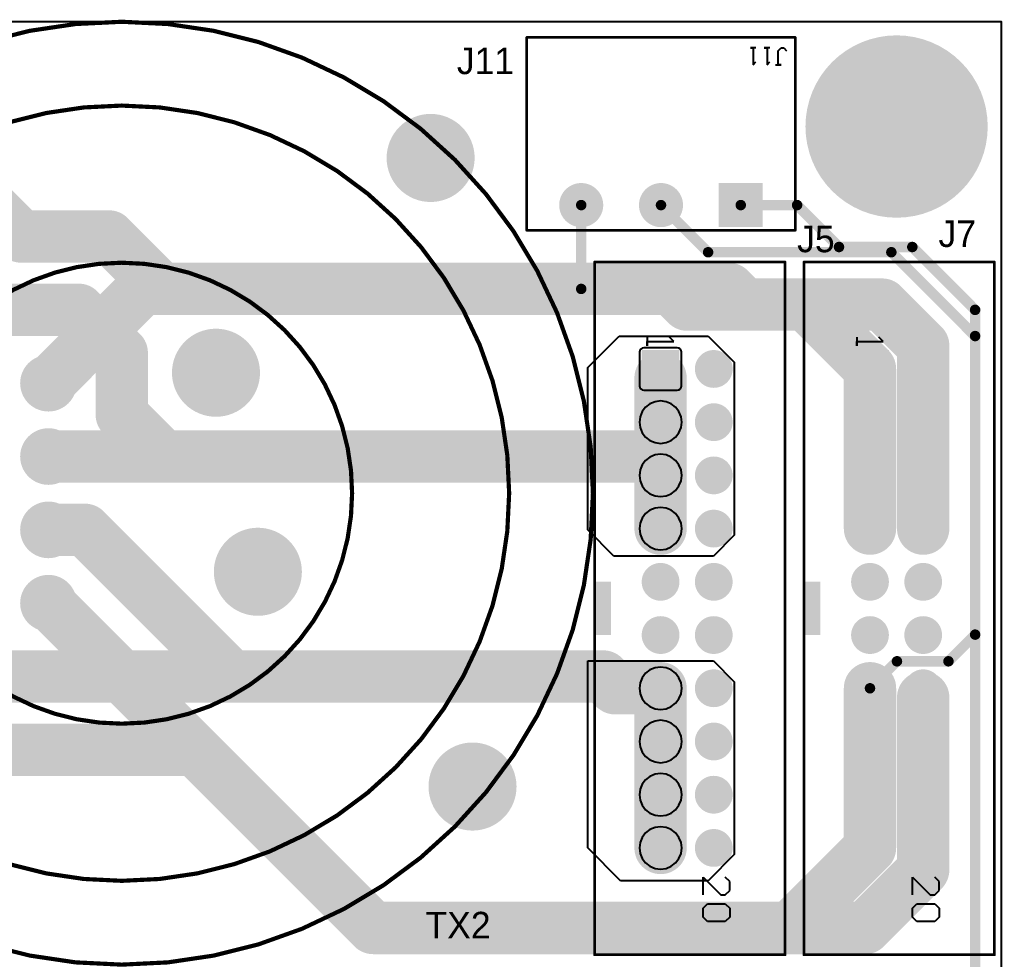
# Model space of a CAD drawing. Extents: x 5 to 126, y 30 to 120.
# Drawn here: x 79.37 to 126.3, y 75.25 to 120.1 of the extents above; entities that cross this region are included whole.
import ezdxf

# ---------------------------------------------------------------- set-up
doc = ezdxf.new("R2010")
doc.units = 0
doc.layers.get('0').update_dxf_attribs({"linetype": 'CONTINUOUS'})
for name, color, linetype in [('BOTTOMLAYER', 5, 'CONTINUOUS'), ('BOTTOMSOLDER', 6, 'CONTINUOUS'), ('MECHANICAL13', 56, 'CONTINUOUS'), ('MECHANICAL4', 56, 'CONTINUOUS'), ('MECHANICAL9', 56, 'CONTINUOUS'), ('MULTILAYER', 9, 'CONTINUOUS'), ('TOPLAYER', 1, 'CONTINUOUS'), ('TOPOVERLAY', 2, 'CONTINUOUS'), ('TOPSOLDER', 216, 'CONTINUOUS')]:
    doc.layers.add(name, color=color, linetype=linetype)

# ---------------------------------------------------------------- blocks, each defined once
blk = doc.blocks.new('61202021621_21')
at = {"layer": 'BOTTOMLAYER', "const_width": 0.8}
for points in [[(-11.83, 1.27, 1), (-11.03, 1.27, 1)], [(-9.29, 1.27, 1), (-8.49, 1.27, 1)], [(-6.75, 1.27, 1), (-5.95, 1.27, 1)], [(-4.21, 1.27, 1), (-3.41, 1.27, 1)], [(-1.67, 1.27, 1), (-0.87, 1.27, 1)], [(0.87, 1.27, 1), (1.67, 1.27, 1)], [(3.41, 1.27, 1), (4.21, 1.27, 1)], [(5.95, 1.27, 1), (6.75, 1.27, 1)], [(8.49, 1.27, 1), (9.29, 1.27, 1)], [(11.03, 1.27, 1), (11.83, 1.27, 1)], [(-9.29, -1.27, 1), (-8.49, -1.27, 1)], [(-6.75, -1.27, 1), (-5.95, -1.27, 1)], [(-4.21, -1.27, 1), (-3.41, -1.27, 1)], [(-1.67, -1.27, 1), (-0.87, -1.27, 1)], [(0.87, -1.27, 1), (1.67, -1.27, 1)], [(3.41, -1.27, 1), (4.21, -1.27, 1)], [(5.95, -1.27, 1), (6.75, -1.27, 1)], [(8.49, -1.27, 1), (9.29, -1.27, 1)], [(11.03, -1.27, 1), (11.83, -1.27, 1)]]:
    blk.add_lwpolyline(points, format="xyb", close=True, dxfattribs=at)
at = {"layer": 'BOTTOMLAYER'}
blk.add_solid([(-12.23, -2.07), (-10.63, -2.07), (-12.23, -0.47), (-10.63, -0.47)], dxfattribs=at)
at = {"layer": 'BOTTOMSOLDER', "const_width": 0.902}
for points in [[(-11.881, 1.27, 1), (-10.979, 1.27, 1)], [(-9.341, 1.27, 1), (-8.439, 1.27, 1)], [(-6.801, 1.27, 1), (-5.899, 1.27, 1)], [(-4.261, 1.27, 1), (-3.359, 1.27, 1)], [(-1.721, 1.27, 1), (-0.819, 1.27, 1)], [(0.819, 1.27, 1), (1.721, 1.27, 1)], [(3.359, 1.27, 1), (4.261, 1.27, 1)], [(5.899, 1.27, 1), (6.801, 1.27, 1)], [(8.439, 1.27, 1), (9.341, 1.27, 1)], [(10.979, 1.27, 1), (11.881, 1.27, 1)], [(-9.341, -1.27, 1), (-8.439, -1.27, 1)], [(-6.801, -1.27, 1), (-5.899, -1.27, 1)], [(-4.261, -1.27, 1), (-3.359, -1.27, 1)], [(-1.721, -1.27, 1), (-0.819, -1.27, 1)], [(0.819, -1.27, 1), (1.721, -1.27, 1)], [(3.359, -1.27, 1), (4.261, -1.27, 1)], [(5.899, -1.27, 1), (6.801, -1.27, 1)], [(8.439, -1.27, 1), (9.341, -1.27, 1)], [(10.979, -1.27, 1), (11.881, -1.27, 1)]]:
    blk.add_lwpolyline(points, format="xyb", close=True, dxfattribs=at)
at = {"layer": 'BOTTOMSOLDER'}
blk.add_solid([(-12.332, -2.172), (-10.528, -2.172), (-12.332, -0.368), (-10.528, -0.368)], dxfattribs=at)
at = {"layer": 'MULTILAYER', "const_width": 0.8}
for points in [[(-11.83, 1.27, 1), (-11.03, 1.27, 1)], [(-9.29, 1.27, 1), (-8.49, 1.27, 1)], [(-6.75, 1.27, 1), (-5.95, 1.27, 1)], [(-4.21, 1.27, 1), (-3.41, 1.27, 1)], [(-1.67, 1.27, 1), (-0.87, 1.27, 1)], [(0.87, 1.27, 1), (1.67, 1.27, 1)], [(3.41, 1.27, 1), (4.21, 1.27, 1)], [(5.95, 1.27, 1), (6.75, 1.27, 1)], [(8.49, 1.27, 1), (9.29, 1.27, 1)], [(11.03, 1.27, 1), (11.83, 1.27, 1)], [(-9.29, -1.27, 1), (-8.49, -1.27, 1)], [(-6.75, -1.27, 1), (-5.95, -1.27, 1)], [(-4.21, -1.27, 1), (-3.41, -1.27, 1)], [(-1.67, -1.27, 1), (-0.87, -1.27, 1)], [(0.87, -1.27, 1), (1.67, -1.27, 1)], [(3.41, -1.27, 1), (4.21, -1.27, 1)], [(5.95, -1.27, 1), (6.75, -1.27, 1)], [(8.49, -1.27, 1), (9.29, -1.27, 1)], [(11.03, -1.27, 1), (11.83, -1.27, 1)]]:
    blk.add_lwpolyline(points, format="xyb", close=True, dxfattribs=at)
at = {"layer": 'MULTILAYER'}
blk.add_solid([(-12.23, -2.07), (-10.63, -2.07), (-12.23, -0.47), (-10.63, -0.47)], dxfattribs=at)
at = {"layer": 'TOPLAYER', "const_width": 0.8}
for points in [[(-11.83, 1.27, 1), (-11.03, 1.27, 1)], [(-9.29, 1.27, 1), (-8.49, 1.27, 1)], [(-6.75, 1.27, 1), (-5.95, 1.27, 1)], [(-4.21, 1.27, 1), (-3.41, 1.27, 1)], [(-1.67, 1.27, 1), (-0.87, 1.27, 1)], [(0.87, 1.27, 1), (1.67, 1.27, 1)], [(3.41, 1.27, 1), (4.21, 1.27, 1)], [(5.95, 1.27, 1), (6.75, 1.27, 1)], [(8.49, 1.27, 1), (9.29, 1.27, 1)], [(11.03, 1.27, 1), (11.83, 1.27, 1)], [(-9.29, -1.27, 1), (-8.49, -1.27, 1)], [(-6.75, -1.27, 1), (-5.95, -1.27, 1)], [(-4.21, -1.27, 1), (-3.41, -1.27, 1)], [(-1.67, -1.27, 1), (-0.87, -1.27, 1)], [(0.87, -1.27, 1), (1.67, -1.27, 1)], [(3.41, -1.27, 1), (4.21, -1.27, 1)], [(5.95, -1.27, 1), (6.75, -1.27, 1)], [(8.49, -1.27, 1), (9.29, -1.27, 1)], [(11.03, -1.27, 1), (11.83, -1.27, 1)]]:
    blk.add_lwpolyline(points, format="xyb", close=True, dxfattribs=at)
at = {"layer": 'TOPLAYER'}
blk.add_solid([(-12.23, -2.07), (-10.63, -2.07), (-12.23, -0.47), (-10.63, -0.47)], dxfattribs=at)
at = {"layer": 'TOPOVERLAY'}
for p, q in [((13.039, 2.032), (12.827, 1.82)), ((13.462, 2.032), (13.039, 2.032)), ((13.673, 1.82), (13.462, 2.032)), ((14.097, 1.82), (14.308, 2.032)), ((14.308, 2.032), (14.731, 2.032)), ((14.731, 2.032), (14.943, 1.82)), ((12.827, 0.762), (13.673, 1.608)), ((13.673, 1.608), (13.673, 1.82)), ((14.097, 0.974), (14.097, 1.82)), ((14.943, 1.82), (14.943, 0.974)), ((14.308, 0.762), (14.097, 0.974)), ((14.943, 0.974), (14.731, 0.762)), ((13.673, 0.762), (12.827, 0.762)), ((14.731, 0.762), (14.308, 0.762)), ((-12.742, -0.635), (-12.954, -0.847)), ((-12.742, -1.905), (-12.742, -0.635)), ((-12.954, -1.905), (-12.531, -1.905)), ((-12.531, -1.905), (-12.742, -1.905))]:
    blk.add_line(p, q, dxfattribs=at)
at = {"layer": 'TOPOVERLAY', "const_width": 0.127}
for points in [[(16.53, 4.675), (-16.53, 4.675)], [(-16.53, -4.425), (-16.53, 4.675)], [(16.53, 4.675), (-16.53, 4.675)], [(-16.53, -4.425), (-16.53, 4.675)], [(16.53, -4.425), (16.53, 4.675)], [(16.53, -4.425), (16.53, 4.675)], [(16.53, -4.425), (-16.53, -4.425)], [(16.53, -4.425), (-16.53, -4.425)]]:
    blk.add_lwpolyline(points, dxfattribs=at)
at = {"layer": 'TOPOVERLAY', "const_width": 0.0635}
for points in [[(-16.562, 4.675, 1), (-16.498, 4.675, 1)], [(-16.562, 4.675, 1), (-16.498, 4.675, 1)], [(-16.562, 4.675, 1), (-16.498, 4.675, 1)], [(-16.562, 4.675, 1), (-16.498, 4.675, 1)], [(16.498, 4.675, 1), (16.562, 4.675, 1)], [(16.498, 4.675, 1), (16.562, 4.675, 1)], [(16.498, 4.675, 1), (16.562, 4.675, 1)], [(16.498, 4.675, 1), (16.562, 4.675, 1)], [(-16.562, -4.425, 1), (-16.498, -4.425, 1)], [(-16.562, -4.425, 1), (-16.498, -4.425, 1)], [(-16.562, -4.425, 1), (-16.498, -4.425, 1)], [(-16.562, -4.425, 1), (-16.498, -4.425, 1)], [(16.498, -4.425, 1), (16.562, -4.425, 1)], [(16.498, -4.425, 1), (16.562, -4.425, 1)], [(16.498, -4.425, 1), (16.562, -4.425, 1)], [(16.498, -4.425, 1), (16.562, -4.425, 1)]]:
    blk.add_lwpolyline(points, format="xyb", close=True, dxfattribs=at)
at = {"layer": 'TOPOVERLAY'}
blk.add_solid([(-1.27, -4.425), (1.27, -4.425), (-1.27, -3.64), (1.27, -3.64)], dxfattribs=at)
at = {"layer": 'TOPSOLDER', "const_width": 0.902}
for points in [[(-11.881, 1.27, 1), (-10.979, 1.27, 1)], [(-9.341, 1.27, 1), (-8.439, 1.27, 1)], [(-6.801, 1.27, 1), (-5.899, 1.27, 1)], [(-4.261, 1.27, 1), (-3.359, 1.27, 1)], [(-1.721, 1.27, 1), (-0.819, 1.27, 1)], [(0.819, 1.27, 1), (1.721, 1.27, 1)], [(3.359, 1.27, 1), (4.261, 1.27, 1)], [(5.899, 1.27, 1), (6.801, 1.27, 1)], [(8.439, 1.27, 1), (9.341, 1.27, 1)], [(10.979, 1.27, 1), (11.881, 1.27, 1)], [(-9.341, -1.27, 1), (-8.439, -1.27, 1)], [(-6.801, -1.27, 1), (-5.899, -1.27, 1)], [(-4.261, -1.27, 1), (-3.359, -1.27, 1)], [(-1.721, -1.27, 1), (-0.819, -1.27, 1)], [(0.819, -1.27, 1), (1.721, -1.27, 1)], [(3.359, -1.27, 1), (4.261, -1.27, 1)], [(5.899, -1.27, 1), (6.801, -1.27, 1)], [(8.439, -1.27, 1), (9.341, -1.27, 1)], [(10.979, -1.27, 1), (11.881, -1.27, 1)]]:
    blk.add_lwpolyline(points, format="xyb", close=True, dxfattribs=at)
at = {"layer": 'TOPSOLDER'}
blk.add_solid([(-12.332, -2.172), (-10.528, -2.172), (-12.332, -0.368), (-10.528, -0.368)], dxfattribs=at)
blk = doc.blocks.new('61202021621_23')
at = {"layer": 'BOTTOMLAYER', "const_width": 0.8}
for points in [[(-11.83, 1.27, 1), (-11.03, 1.27, 1)], [(-9.29, 1.27, 1), (-8.49, 1.27, 1)], [(-6.75, 1.27, 1), (-5.95, 1.27, 1)], [(-4.21, 1.27, 1), (-3.41, 1.27, 1)], [(-1.67, 1.27, 1), (-0.87, 1.27, 1)], [(0.87, 1.27, 1), (1.67, 1.27, 1)], [(3.41, 1.27, 1), (4.21, 1.27, 1)], [(5.95, 1.27, 1), (6.75, 1.27, 1)], [(8.49, 1.27, 1), (9.29, 1.27, 1)], [(11.03, 1.27, 1), (11.83, 1.27, 1)], [(-9.29, -1.27, 1), (-8.49, -1.27, 1)], [(-6.75, -1.27, 1), (-5.95, -1.27, 1)], [(-4.21, -1.27, 1), (-3.41, -1.27, 1)], [(-1.67, -1.27, 1), (-0.87, -1.27, 1)], [(0.87, -1.27, 1), (1.67, -1.27, 1)], [(3.41, -1.27, 1), (4.21, -1.27, 1)], [(5.95, -1.27, 1), (6.75, -1.27, 1)], [(8.49, -1.27, 1), (9.29, -1.27, 1)], [(11.03, -1.27, 1), (11.83, -1.27, 1)]]:
    blk.add_lwpolyline(points, format="xyb", close=True, dxfattribs=at)
at = {"layer": 'BOTTOMLAYER'}
blk.add_solid([(-12.23, -2.07), (-10.63, -2.07), (-12.23, -0.47), (-10.63, -0.47)], dxfattribs=at)
at = {"layer": 'BOTTOMSOLDER', "const_width": 0.902}
for points in [[(-11.881, 1.27, 1), (-10.979, 1.27, 1)], [(-9.341, 1.27, 1), (-8.439, 1.27, 1)], [(-6.801, 1.27, 1), (-5.899, 1.27, 1)], [(-4.261, 1.27, 1), (-3.359, 1.27, 1)], [(-1.721, 1.27, 1), (-0.819, 1.27, 1)], [(0.819, 1.27, 1), (1.721, 1.27, 1)], [(3.359, 1.27, 1), (4.261, 1.27, 1)], [(5.899, 1.27, 1), (6.801, 1.27, 1)], [(8.439, 1.27, 1), (9.341, 1.27, 1)], [(10.979, 1.27, 1), (11.881, 1.27, 1)], [(-9.341, -1.27, 1), (-8.439, -1.27, 1)], [(-6.801, -1.27, 1), (-5.899, -1.27, 1)], [(-4.261, -1.27, 1), (-3.359, -1.27, 1)], [(-1.721, -1.27, 1), (-0.819, -1.27, 1)], [(0.819, -1.27, 1), (1.721, -1.27, 1)], [(3.359, -1.27, 1), (4.261, -1.27, 1)], [(5.899, -1.27, 1), (6.801, -1.27, 1)], [(8.439, -1.27, 1), (9.341, -1.27, 1)], [(10.979, -1.27, 1), (11.881, -1.27, 1)]]:
    blk.add_lwpolyline(points, format="xyb", close=True, dxfattribs=at)
at = {"layer": 'BOTTOMSOLDER'}
blk.add_solid([(-12.332, -2.172), (-10.528, -2.172), (-12.332, -0.368), (-10.528, -0.368)], dxfattribs=at)
at = {"layer": 'MULTILAYER', "const_width": 0.8}
for points in [[(-11.83, 1.27, 1), (-11.03, 1.27, 1)], [(-9.29, 1.27, 1), (-8.49, 1.27, 1)], [(-6.75, 1.27, 1), (-5.95, 1.27, 1)], [(-4.21, 1.27, 1), (-3.41, 1.27, 1)], [(-1.67, 1.27, 1), (-0.87, 1.27, 1)], [(0.87, 1.27, 1), (1.67, 1.27, 1)], [(3.41, 1.27, 1), (4.21, 1.27, 1)], [(5.95, 1.27, 1), (6.75, 1.27, 1)], [(8.49, 1.27, 1), (9.29, 1.27, 1)], [(11.03, 1.27, 1), (11.83, 1.27, 1)], [(-9.29, -1.27, 1), (-8.49, -1.27, 1)], [(-6.75, -1.27, 1), (-5.95, -1.27, 1)], [(-4.21, -1.27, 1), (-3.41, -1.27, 1)], [(-1.67, -1.27, 1), (-0.87, -1.27, 1)], [(0.87, -1.27, 1), (1.67, -1.27, 1)], [(3.41, -1.27, 1), (4.21, -1.27, 1)], [(5.95, -1.27, 1), (6.75, -1.27, 1)], [(8.49, -1.27, 1), (9.29, -1.27, 1)], [(11.03, -1.27, 1), (11.83, -1.27, 1)]]:
    blk.add_lwpolyline(points, format="xyb", close=True, dxfattribs=at)
at = {"layer": 'MULTILAYER'}
blk.add_solid([(-12.23, -2.07), (-10.63, -2.07), (-12.23, -0.47), (-10.63, -0.47)], dxfattribs=at)
at = {"layer": 'TOPLAYER', "const_width": 0.8}
for points in [[(-11.83, 1.27, 1), (-11.03, 1.27, 1)], [(-9.29, 1.27, 1), (-8.49, 1.27, 1)], [(-6.75, 1.27, 1), (-5.95, 1.27, 1)], [(-4.21, 1.27, 1), (-3.41, 1.27, 1)], [(-1.67, 1.27, 1), (-0.87, 1.27, 1)], [(0.87, 1.27, 1), (1.67, 1.27, 1)], [(3.41, 1.27, 1), (4.21, 1.27, 1)], [(5.95, 1.27, 1), (6.75, 1.27, 1)], [(8.49, 1.27, 1), (9.29, 1.27, 1)], [(11.03, 1.27, 1), (11.83, 1.27, 1)], [(-9.29, -1.27, 1), (-8.49, -1.27, 1)], [(-6.75, -1.27, 1), (-5.95, -1.27, 1)], [(-4.21, -1.27, 1), (-3.41, -1.27, 1)], [(-1.67, -1.27, 1), (-0.87, -1.27, 1)], [(0.87, -1.27, 1), (1.67, -1.27, 1)], [(3.41, -1.27, 1), (4.21, -1.27, 1)], [(5.95, -1.27, 1), (6.75, -1.27, 1)], [(8.49, -1.27, 1), (9.29, -1.27, 1)], [(11.03, -1.27, 1), (11.83, -1.27, 1)]]:
    blk.add_lwpolyline(points, format="xyb", close=True, dxfattribs=at)
at = {"layer": 'TOPLAYER'}
blk.add_solid([(-12.23, -2.07), (-10.63, -2.07), (-12.23, -0.47), (-10.63, -0.47)], dxfattribs=at)
at = {"layer": 'TOPOVERLAY'}
for p, q in [((13.039, 2.032), (12.827, 1.82)), ((13.462, 2.032), (13.039, 2.032)), ((13.673, 1.82), (13.462, 2.032)), ((14.097, 1.82), (14.308, 2.032)), ((14.308, 2.032), (14.731, 2.032)), ((14.731, 2.032), (14.943, 1.82)), ((12.827, 0.762), (13.673, 1.608)), ((13.673, 1.608), (13.673, 1.82)), ((14.097, 0.974), (14.097, 1.82)), ((14.943, 1.82), (14.943, 0.974)), ((14.308, 0.762), (14.097, 0.974)), ((14.943, 0.974), (14.731, 0.762)), ((13.673, 0.762), (12.827, 0.762)), ((14.731, 0.762), (14.308, 0.762)), ((-12.742, -0.635), (-12.954, -0.847)), ((-12.742, -1.905), (-12.742, -0.635)), ((-12.954, -1.905), (-12.531, -1.905)), ((-12.531, -1.905), (-12.742, -1.905))]:
    blk.add_line(p, q, dxfattribs=at)
at = {"layer": 'TOPOVERLAY', "const_width": 0.127}
for points in [[(16.53, 4.675), (-16.53, 4.675)], [(-16.53, -4.425), (-16.53, 4.675)], [(16.53, 4.675), (-16.53, 4.675)], [(-16.53, -4.425), (-16.53, 4.675)], [(16.53, -4.425), (16.53, 4.675)], [(16.53, -4.425), (16.53, 4.675)], [(16.53, -4.425), (-16.53, -4.425)], [(16.53, -4.425), (-16.53, -4.425)]]:
    blk.add_lwpolyline(points, dxfattribs=at)
at = {"layer": 'TOPOVERLAY', "const_width": 0.0635}
for points in [[(-16.562, 4.675, 1), (-16.498, 4.675, 1)], [(-16.562, 4.675, 1), (-16.498, 4.675, 1)], [(-16.562, 4.675, 1), (-16.498, 4.675, 1)], [(-16.562, 4.675, 1), (-16.498, 4.675, 1)], [(16.498, 4.675, 1), (16.562, 4.675, 1)], [(16.498, 4.675, 1), (16.562, 4.675, 1)], [(16.498, 4.675, 1), (16.562, 4.675, 1)], [(16.498, 4.675, 1), (16.562, 4.675, 1)], [(-16.562, -4.425, 1), (-16.498, -4.425, 1)], [(-16.562, -4.425, 1), (-16.498, -4.425, 1)], [(-16.562, -4.425, 1), (-16.498, -4.425, 1)], [(-16.562, -4.425, 1), (-16.498, -4.425, 1)], [(16.498, -4.425, 1), (16.562, -4.425, 1)], [(16.498, -4.425, 1), (16.562, -4.425, 1)], [(16.498, -4.425, 1), (16.562, -4.425, 1)], [(16.498, -4.425, 1), (16.562, -4.425, 1)]]:
    blk.add_lwpolyline(points, format="xyb", close=True, dxfattribs=at)
at = {"layer": 'TOPOVERLAY'}
blk.add_solid([(-1.27, -4.425), (1.27, -4.425), (-1.27, -3.64), (1.27, -3.64)], dxfattribs=at)
at = {"layer": 'TOPSOLDER', "const_width": 0.902}
for points in [[(-11.881, 1.27, 1), (-10.979, 1.27, 1)], [(-9.341, 1.27, 1), (-8.439, 1.27, 1)], [(-6.801, 1.27, 1), (-5.899, 1.27, 1)], [(-4.261, 1.27, 1), (-3.359, 1.27, 1)], [(-1.721, 1.27, 1), (-0.819, 1.27, 1)], [(0.819, 1.27, 1), (1.721, 1.27, 1)], [(3.359, 1.27, 1), (4.261, 1.27, 1)], [(5.899, 1.27, 1), (6.801, 1.27, 1)], [(8.439, 1.27, 1), (9.341, 1.27, 1)], [(10.979, 1.27, 1), (11.881, 1.27, 1)], [(-9.341, -1.27, 1), (-8.439, -1.27, 1)], [(-6.801, -1.27, 1), (-5.899, -1.27, 1)], [(-4.261, -1.27, 1), (-3.359, -1.27, 1)], [(-1.721, -1.27, 1), (-0.819, -1.27, 1)], [(0.819, -1.27, 1), (1.721, -1.27, 1)], [(3.359, -1.27, 1), (4.261, -1.27, 1)], [(5.899, -1.27, 1), (6.801, -1.27, 1)], [(8.439, -1.27, 1), (9.341, -1.27, 1)], [(10.979, -1.27, 1), (11.881, -1.27, 1)]]:
    blk.add_lwpolyline(points, format="xyb", close=True, dxfattribs=at)
at = {"layer": 'TOPSOLDER'}
blk.add_solid([(-12.332, -2.172), (-10.528, -2.172), (-12.332, -0.368), (-10.528, -0.368)], dxfattribs=at)
blk = doc.blocks.new('691322310003_30')
at = {"layer": 'BOTTOMLAYER', "const_width": 0.95}
for points in [[(-0.475, 0, 1), (0.475, 0, 1)], [(3.335, 0, 1), (4.285, 0, 1)]]:
    blk.add_lwpolyline(points, format="xyb", close=True, dxfattribs=at)
at = {"layer": 'BOTTOMLAYER'}
blk.add_solid([(-4.76, -0.95), (-2.86, -0.95), (-4.76, 0.95), (-2.86, 0.95)], dxfattribs=at)
at = {"layer": 'BOTTOMSOLDER', "const_width": 1.052}
for points in [[(-0.526, 0, 1), (0.526, 0, 1)], [(3.284, 0, 1), (4.336, 0, 1)]]:
    blk.add_lwpolyline(points, format="xyb", close=True, dxfattribs=at)
at = {"layer": 'BOTTOMSOLDER'}
blk.add_solid([(-4.862, -1.052), (-2.758, -1.052), (-4.862, 1.052), (-2.758, 1.052)], dxfattribs=at)
at = {"layer": 'MECHANICAL9'}
for p, q in [((-5.467, -6.7), (-5.733, -6.7)), ((-5.733, -6.7), (-5.6, -6.7)), ((-5.6, -6.7), (-5.6, -7.367)), ((-5.067, -6.7), (-5.2, -6.834)), ((-5.067, -7.5), (-5.067, -6.7)), ((-4.401, -6.7), (-4.534, -6.834)), ((-4.401, -7.5), (-4.401, -6.7)), ((-5.867, -7.5), (-6, -7.367)), ((-5.733, -7.5), (-5.867, -7.5)), ((-5.6, -7.367), (-5.733, -7.5)), ((-5.2, -7.5), (-4.934, -7.5)), ((-4.934, -7.5), (-5.067, -7.5)), ((-4.534, -7.5), (-4.267, -7.5)), ((-4.267, -7.5), (-4.401, -7.5))]:
    blk.add_line(p, q, dxfattribs=at)
at = {"layer": 'MECHANICAL9', "const_width": 0.127}
for points in [[(-6.41, 1.2), (-6.41, -8)], [(6.41, 1.2), (-6.41, 1.2)], [(6.41, 1.2), (6.41, -8)], [(6.41, -8), (-6.41, -8)]]:
    blk.add_lwpolyline(points, dxfattribs=at)
at = {"layer": 'MECHANICAL9', "const_width": 0.0635}
for points in [[(-6.442, 1.2, 1), (-6.378, 1.2, 1)], [(-6.442, 1.2, 1), (-6.378, 1.2, 1)], [(6.378, 1.2, 1), (6.442, 1.2, 1)], [(6.378, 1.2, 1), (6.442, 1.2, 1)], [(-6.442, -8, 1), (-6.378, -8, 1)], [(-6.442, -8, 1), (-6.378, -8, 1)], [(6.378, -8, 1), (6.442, -8, 1)], [(6.378, -8, 1), (6.442, -8, 1)]]:
    blk.add_lwpolyline(points, format="xyb", close=True, dxfattribs=at)
at = {"layer": 'MULTILAYER', "const_width": 0.95}
for points in [[(-0.475, 0, 1), (0.475, 0, 1)], [(3.335, 0, 1), (4.285, 0, 1)]]:
    blk.add_lwpolyline(points, format="xyb", close=True, dxfattribs=at)
at = {"layer": 'MULTILAYER'}
blk.add_solid([(-4.76, -0.95), (-2.86, -0.95), (-4.76, 0.95), (-2.86, 0.95)], dxfattribs=at)
at = {"layer": 'TOPLAYER', "const_width": 0.95}
for points in [[(-0.475, 0, 1), (0.475, 0, 1)], [(3.335, 0, 1), (4.285, 0, 1)]]:
    blk.add_lwpolyline(points, format="xyb", close=True, dxfattribs=at)
at = {"layer": 'TOPLAYER'}
blk.add_solid([(-4.76, -0.95), (-2.86, -0.95), (-4.76, 0.95), (-2.86, 0.95)], dxfattribs=at)
at = {"layer": 'TOPOVERLAY', "const_width": 0.127}
for points in [[(6.41, 1.2), (-6.41, 1.2)], [(-6.41, 1.2), (-6.41, -8)], [(6.41, 1.2), (6.41, -8)], [(6.41, -8), (-6.41, -8)]]:
    blk.add_lwpolyline(points, dxfattribs=at)
at = {"layer": 'TOPOVERLAY', "const_width": 0.0635}
for points in [[(-6.442, 1.2, 1), (-6.378, 1.2, 1)], [(-6.442, 1.2, 1), (-6.378, 1.2, 1)], [(6.378, 1.2, 1), (6.442, 1.2, 1)], [(6.378, 1.2, 1), (6.442, 1.2, 1)], [(-6.442, -8, 1), (-6.378, -8, 1)], [(-6.442, -8, 1), (-6.378, -8, 1)], [(6.378, -8, 1), (6.442, -8, 1)], [(6.378, -8, 1), (6.442, -8, 1)]]:
    blk.add_lwpolyline(points, format="xyb", close=True, dxfattribs=at)
at = {"layer": 'TOPSOLDER', "const_width": 1.052}
for points in [[(-0.526, 0, 1), (0.526, 0, 1)], [(3.284, 0, 1), (4.336, 0, 1)]]:
    blk.add_lwpolyline(points, format="xyb", close=True, dxfattribs=at)
at = {"layer": 'TOPSOLDER'}
blk.add_solid([(-4.862, -1.052), (-2.758, -1.052), (-4.862, 1.052), (-2.758, 1.052)], dxfattribs=at)
blk = doc.blocks.new('GDT_DIY_75')
at = {"layer": 'BOTTOMLAYER', "const_width": 1.25}
for points in [[(-5.875, -3.5, 1), (-4.625, -3.5, 1)], [(-2.375, -3.5, 1), (-1.125, -3.5, 1)], [(1.125, -3.5, 1), (2.375, -3.5, 1)], [(4.625, -3.5, 1), (5.875, -3.5, 1)]]:
    blk.add_lwpolyline(points, format="xyb", close=True, dxfattribs=at)
at = {"layer": 'BOTTOMSOLDER', "const_width": 1.352}
for points in [[(-5.926, -3.5, 1), (-4.574, -3.5, 1)], [(-2.426, -3.5, 1), (-1.074, -3.5, 1)], [(1.074, -3.5, 1), (2.426, -3.5, 1)], [(4.574, -3.5, 1), (5.926, -3.5, 1)]]:
    blk.add_lwpolyline(points, format="xyb", close=True, dxfattribs=at)
at = {"layer": 'MECHANICAL13'}
for points, const_width in [([(18.5, 0, 1), (-18.5, 0, 1)], 0.2), ([(11, 0, 1), (-11, 0, 1)], 0.2), ([(-18.55, 0, 1), (-18.45, 0, 1)], 0.1), ([(-11.05, 0, 1), (-10.95, 0, 1)], 0.1), ([(10.95, 0, 1), (11.05, 0, 1)], 0.1), ([(18.45, 0, 1), (18.55, 0, 1)], 0.1)]:
    blk.add_lwpolyline(points, format="xyb", close=True, dxfattribs=dict(at, const_width=const_width))
at = {"layer": 'MULTILAYER', "const_width": 1.25}
for points in [[(-5.875, -3.5, 1), (-4.625, -3.5, 1)], [(-2.375, -3.5, 1), (-1.125, -3.5, 1)], [(1.125, -3.5, 1), (2.375, -3.5, 1)], [(4.625, -3.5, 1), (5.875, -3.5, 1)]]:
    blk.add_lwpolyline(points, format="xyb", close=True, dxfattribs=at)
at = {"layer": 'TOPLAYER', "const_width": 1.25}
for points in [[(-5.875, -3.5, 1), (-4.625, -3.5, 1)], [(-2.375, -3.5, 1), (-1.125, -3.5, 1)], [(1.125, -3.5, 1), (2.375, -3.5, 1)], [(4.625, -3.5, 1), (5.875, -3.5, 1)]]:
    blk.add_lwpolyline(points, format="xyb", close=True, dxfattribs=at)
at = {"layer": 'TOPOVERLAY'}
for points, const_width in [([(22.5, 0, 1), (-22.5, 0, 1)], 0.2), ([(18.5, 0, 1), (-18.5, 0, 1)], 0.2), ([(11, 0, 1), (-11, 0, 1)], 0.2), ([(-22.55, 0, 1), (-22.45, 0, 1)], 0.1), ([(-18.55, 0, 1), (-18.45, 0, 1)], 0.1), ([(-11.05, 0, 1), (-10.95, 0, 1)], 0.1), ([(10.95, 0, 1), (11.05, 0, 1)], 0.1), ([(18.45, 0, 1), (18.55, 0, 1)], 0.1)]:
    blk.add_lwpolyline(points, format="xyb", close=True, dxfattribs=dict(at, const_width=const_width))
at = {"layer": 'TOPSOLDER', "const_width": 1.352}
for points in [[(-5.926, -3.5, 1), (-4.574, -3.5, 1)], [(-2.426, -3.5, 1), (-1.074, -3.5, 1)], [(1.074, -3.5, 1), (2.426, -3.5, 1)], [(4.574, -3.5, 1), (5.926, -3.5, 1)]]:
    blk.add_lwpolyline(points, format="xyb", close=True, dxfattribs=at)

msp = doc.modelspace()

# ---------------------------------------------------------------- linework, layer by layer
at = {"layer": 'BOTTOMLAYER'}
for p, q in [((106.5, 103.5), (108, 105)), ((108, 105), (112.25, 105)), ((112.25, 105), (113.5, 103.75)), ((108.989, 104.309), (108.973, 104.23)), ((108.973, 104.23), (108.973, 102.63)), ((109.034, 104.376), (108.989, 104.309)), ((109.101, 104.421), (109.034, 104.376)), ((109.18, 104.437), (109.101, 104.421)), ((110.78, 104.437), (109.18, 104.437)), ((110.859, 104.421), (110.78, 104.437)), ((110.926, 104.376), (110.859, 104.421)), ((110.971, 104.309), (110.926, 104.376)), ((110.987, 104.23), (110.971, 104.309)), ((110.987, 102.63), (110.987, 104.23)), ((113.5, 103.75), (113.5, 95.5)), ((106.5, 95.75), (106.5, 103.5)), ((108.973, 102.63), (108.989, 102.551)), ((108.989, 102.551), (109.034, 102.484)), ((109.034, 102.484), (109.101, 102.439)), ((109.101, 102.439), (109.18, 102.423)), ((109.18, 102.423), (110.78, 102.423)), ((110.78, 102.423), (110.859, 102.439)), ((110.859, 102.439), (110.926, 102.484)), ((110.926, 102.484), (110.971, 102.551)), ((110.971, 102.551), (110.987, 102.63)), ((109.718, 101.867), (109.474, 101.766)), ((109.98, 101.902), (109.718, 101.867)), ((110.242, 101.867), (109.98, 101.902)), ((110.486, 101.766), (110.242, 101.867)), ((109.104, 101.396), (109.003, 101.152)), ((109.265, 101.605), (109.104, 101.396)), ((109.474, 101.766), (109.265, 101.605)), ((110.695, 101.605), (110.486, 101.766)), ((110.856, 101.396), (110.695, 101.605)), ((110.957, 101.152), (110.856, 101.396)), ((109.003, 101.152), (108.968, 100.89)), ((108.968, 100.89), (109.003, 100.628)), ((110.992, 100.89), (110.957, 101.152)), ((110.957, 100.628), (110.992, 100.89)), ((109.003, 100.628), (109.104, 100.384)), ((110.856, 100.384), (110.957, 100.628)), ((109.104, 100.384), (109.265, 100.175)), ((109.265, 100.175), (109.474, 100.014)), ((109.474, 100.014), (109.718, 99.913)), ((110.242, 99.913), (110.486, 100.014)), ((110.486, 100.014), (110.695, 100.175)), ((110.695, 100.175), (110.856, 100.384)), ((109.718, 99.913), (109.98, 99.878)), ((109.98, 99.878), (110.242, 99.913)), ((109.265, 99.065), (109.104, 98.856)), ((109.474, 99.226), (109.265, 99.065)), ((109.718, 99.327), (109.474, 99.226)), ((109.98, 99.362), (109.718, 99.327)), ((110.242, 99.327), (109.98, 99.362)), ((110.486, 99.226), (110.242, 99.327)), ((110.695, 99.065), (110.486, 99.226)), ((110.856, 98.856), (110.695, 99.065)), ((109.003, 98.612), (108.968, 98.35)), ((109.104, 98.856), (109.003, 98.612)), ((110.957, 98.612), (110.856, 98.856)), ((110.992, 98.35), (110.957, 98.612)), ((108.968, 98.35), (109.003, 98.088)), ((109.003, 98.088), (109.104, 97.844)), ((110.856, 97.844), (110.957, 98.088)), ((110.957, 98.088), (110.992, 98.35)), ((109.104, 97.844), (109.265, 97.635)), ((109.265, 97.635), (109.474, 97.474)), ((110.486, 97.474), (110.695, 97.635)), ((110.695, 97.635), (110.856, 97.844)), ((109.474, 97.474), (109.718, 97.373)), ((109.718, 97.373), (109.98, 97.338)), ((109.98, 97.338), (110.242, 97.373)), ((110.242, 97.373), (110.486, 97.474)), ((109.474, 96.686), (109.265, 96.525)), ((109.718, 96.787), (109.474, 96.686)), ((109.98, 96.822), (109.718, 96.787)), ((110.242, 96.787), (109.98, 96.822)), ((110.486, 96.686), (110.242, 96.787)), ((110.695, 96.525), (110.486, 96.686)), ((109.104, 96.316), (109.003, 96.072)), ((109.265, 96.525), (109.104, 96.316)), ((110.856, 96.316), (110.695, 96.525)), ((110.957, 96.072), (110.856, 96.316)), ((107.75, 94.5), (106.5, 95.75)), ((109.003, 96.072), (108.968, 95.81)), ((108.968, 95.81), (109.003, 95.548)), ((110.992, 95.81), (110.957, 96.072)), ((110.957, 95.548), (110.992, 95.81)), ((109.003, 95.548), (109.104, 95.304)), ((109.104, 95.304), (109.265, 95.095)), ((110.695, 95.095), (110.856, 95.304)), ((110.856, 95.304), (110.957, 95.548)), ((113.5, 95.5), (112.5, 94.5)), ((109.265, 95.095), (109.474, 94.934)), ((109.474, 94.934), (109.718, 94.833)), ((109.718, 94.833), (109.98, 94.798)), ((109.98, 94.798), (110.242, 94.833)), ((110.242, 94.833), (110.486, 94.934)), ((110.486, 94.934), (110.695, 95.095)), ((112.5, 94.5), (107.75, 94.5)), ((106.5, 80.57), (106.5, 89.5)), ((106.5, 89.5), (112.5, 89.5)), ((109.718, 89.167), (109.474, 89.066)), ((109.98, 89.202), (109.718, 89.167)), ((110.242, 89.167), (109.98, 89.202)), ((110.486, 89.066), (110.242, 89.167)), ((112.5, 89.5), (113.5, 88.5)), ((109.104, 88.696), (109.003, 88.452)), ((109.265, 88.905), (109.104, 88.696)), ((109.474, 89.066), (109.265, 88.905)), ((110.695, 88.905), (110.486, 89.066)), ((110.856, 88.696), (110.695, 88.905)), ((110.957, 88.452), (110.856, 88.696)), ((109.003, 88.452), (108.968, 88.19)), ((110.992, 88.19), (110.957, 88.452)), ((113.5, 88.5), (113.5, 80.25)), ((108.968, 88.19), (109.003, 87.928)), ((109.003, 87.928), (109.104, 87.684)), ((110.856, 87.684), (110.957, 87.928)), ((110.957, 87.928), (110.992, 88.19)), ((109.104, 87.684), (109.265, 87.475)), ((109.265, 87.475), (109.474, 87.314)), ((109.474, 87.314), (109.718, 87.213)), ((110.242, 87.213), (110.486, 87.314)), ((110.486, 87.314), (110.695, 87.475)), ((110.695, 87.475), (110.856, 87.684)), ((109.718, 87.213), (109.98, 87.178)), ((109.98, 87.178), (110.242, 87.213)), ((109.265, 86.365), (109.104, 86.156)), ((109.474, 86.526), (109.265, 86.365)), ((109.718, 86.627), (109.474, 86.526)), ((109.98, 86.662), (109.718, 86.627)), ((110.242, 86.627), (109.98, 86.662)), ((110.486, 86.526), (110.242, 86.627)), ((110.695, 86.365), (110.486, 86.526)), ((110.856, 86.156), (110.695, 86.365)), ((109.003, 85.912), (108.968, 85.65)), ((109.104, 86.156), (109.003, 85.912)), ((110.957, 85.912), (110.856, 86.156)), ((110.992, 85.65), (110.957, 85.912)), ((108.968, 85.65), (109.003, 85.388)), ((110.957, 85.388), (110.992, 85.65)), ((109.003, 85.388), (109.104, 85.144)), ((109.104, 85.144), (109.265, 84.935)), ((109.265, 84.935), (109.474, 84.774)), ((110.486, 84.774), (110.695, 84.935)), ((110.695, 84.935), (110.856, 85.144)), ((110.856, 85.144), (110.957, 85.388)), ((109.474, 84.774), (109.718, 84.673)), ((109.718, 84.673), (109.98, 84.638)), ((109.98, 84.638), (110.242, 84.673)), ((110.242, 84.673), (110.486, 84.774)), ((109.718, 84.087), (109.474, 83.986)), ((109.98, 84.122), (109.718, 84.087)), ((110.242, 84.087), (109.98, 84.122)), ((110.486, 83.986), (110.242, 84.087)), ((109.104, 83.616), (109.003, 83.372)), ((109.265, 83.825), (109.104, 83.616)), ((109.474, 83.986), (109.265, 83.825)), ((110.695, 83.825), (110.486, 83.986)), ((110.856, 83.616), (110.695, 83.825)), ((110.957, 83.372), (110.856, 83.616)), ((109.003, 83.372), (108.968, 83.11)), ((108.968, 83.11), (109.003, 82.848)), ((110.992, 83.11), (110.957, 83.372)), ((110.957, 82.848), (110.992, 83.11)), ((109.003, 82.848), (109.104, 82.604)), ((109.104, 82.604), (109.265, 82.395)), ((110.695, 82.395), (110.856, 82.604)), ((110.856, 82.604), (110.957, 82.848)), ((109.265, 82.395), (109.474, 82.234)), ((109.474, 82.234), (109.718, 82.133)), ((109.718, 82.133), (109.98, 82.098)), ((109.98, 82.098), (110.242, 82.133)), ((110.242, 82.133), (110.486, 82.234)), ((110.486, 82.234), (110.695, 82.395)), ((109.265, 81.285), (109.104, 81.076)), ((109.474, 81.446), (109.265, 81.285)), ((109.718, 81.547), (109.474, 81.446)), ((109.98, 81.582), (109.718, 81.547)), ((110.242, 81.547), (109.98, 81.582)), ((110.486, 81.446), (110.242, 81.547)), ((110.695, 81.285), (110.486, 81.446)), ((110.856, 81.076), (110.695, 81.285)), ((109.003, 80.832), (108.968, 80.57)), ((109.104, 81.076), (109.003, 80.832)), ((110.957, 80.832), (110.856, 81.076)), ((110.992, 80.57), (110.957, 80.832)), ((108.07, 79), (106.5, 80.57)), ((108.968, 80.57), (109.003, 80.308)), ((109.003, 80.308), (109.104, 80.064)), ((110.856, 80.064), (110.957, 80.308)), ((110.957, 80.308), (110.992, 80.57)), ((113.5, 80.25), (112.25, 79)), ((109.104, 80.064), (109.265, 79.855)), ((109.265, 79.855), (109.474, 79.694)), ((110.486, 79.694), (110.695, 79.855)), ((110.695, 79.855), (110.856, 80.064)), ((109.474, 79.694), (109.718, 79.593)), ((109.718, 79.593), (109.98, 79.558)), ((109.98, 79.558), (110.242, 79.593)), ((110.242, 79.593), (110.486, 79.694)), ((112.25, 79), (108.07, 79))]:
    msp.add_line(p, q, dxfattribs=at)
for points, const_width in [([(119.125, 115, 1), (123.375, 115, 1)], 4.25), ([(121, 118.5, 1), (121.5, 118.5, 1)], 0.5), ([(119.25, 118.031, 1), (119.75, 118.031, 1)], 0.5), ([(122.75, 118.031, 1), (123.25, 118.031, 1)], 0.5), ([(117.969, 116.75, 1), (118.469, 116.75, 1)], 0.5), ([(124.031, 116.75, 1), (124.531, 116.75, 1)], 0.5), ([(98, 113.5, 1), (100, 113.5, 1)], 2), ([(117.5, 115, 1), (118, 115, 1)], 0.5), ([(124.5, 115, 1), (125, 115, 1)], 0.5), ([(117.969, 113.25, 1), (118.469, 113.25, 1)], 0.5), ([(124.031, 113.25, 1), (124.531, 113.25, 1)], 0.5), ([(119.25, 111.969, 1), (119.75, 111.969, 1)], 0.5), ([(122.75, 111.969, 1), (123.25, 111.969, 1)], 0.5), ([(121, 111.5, 1), (121.5, 111.5, 1)], 0.5), ([(106.065, 111.25, 1), (106.315, 111.25, 1)], 0.25), ([(113.685, 111.25, 1), (113.935, 111.25, 1)], 0.25), ([(116.375, 111.25, 1), (116.625, 111.25, 1)], 0.25), ([(116.375, 111.25, 1), (116.625, 111.25, 1)], 0.25), ([(78.824, 109.75, 1), (80.074, 109.75, 1)], 1.25), ([(78.824, 109.75, 1), (80.074, 109.75, 1)], 1.25), ([(83.024, 109.75, 1), (84.274, 109.75, 1)], 1.25), ([(83.024, 109.75, 1), (84.274, 109.75, 1)], 1.25), ([(118.375, 109.25, 1), (118.625, 109.25, 1)], 0.25), ([(118.375, 109.25, 1), (118.625, 109.25, 1)], 0.25), ([(121.875, 109.25, 1), (122.125, 109.25, 1)], 0.25), ([(121.875, 109.25, 1), (122.125, 109.25, 1)], 0.25), ([(85.524, 107.25, 1), (86.774, 107.25, 1)], 1.25), ([(85.524, 107.25, 1), (86.774, 107.25, 1)], 1.25), ([(105.565, 107.25, 1), (106.815, 107.25, 1)], 1.25), ([(105.625, 107.25, 1), (106.875, 107.25, 1)], 1.25), ([(112.625, 107.25, 1), (113.875, 107.25, 1)], 1.25), ([(112.625, 107.25, 1), (113.875, 107.25, 1)], 1.25), ([(81.575, 106.25, 1), (82.825, 106.25, 1)], 1.25), ([(81.575, 106.25, 1), (82.825, 106.25, 1)], 1.25), ([(106.065, 107.25, 1), (106.315, 107.25, 1)], 0.25), ([(113.375, 106.5, 1), (114.625, 106.5, 1)], 1.25), ([(113.375, 106.5, 1), (114.625, 106.5, 1)], 1.25), ([(119.94, 106.5, 1), (121.19, 106.5, 1)], 1.25), ([(119.94, 106.5, 1), (121.19, 106.5, 1)], 1.25), ([(124.875, 106.25, 1), (125.125, 106.25, 1)], 0.25), ([(124.875, 106.25, 1), (125.125, 106.25, 1)], 0.25), ([(121.895, 104.545, 1), (123.145, 104.545, 1)], 1.25), ([(121.895, 104.545, 1), (123.145, 104.545, 1)], 1.25), ([(83.625, 104.2, 1), (84.875, 104.2, 1)], 1.25), ([(83.625, 104.2, 1), (84.875, 104.2, 1)], 1.25), ([(87.75, 103.25, 1), (89.75, 103.25, 1)], 2), ([(121.895, 103.43, 1), (123.145, 103.43, 1)], 1.25), ([(121.895, 103.43, 1), (123.145, 103.43, 1)], 1.25), ([(83.625, 101.25, 1), (84.875, 101.25, 1)], 1.25), ([(83.625, 101.25, 1), (84.875, 101.25, 1)], 1.25), ([(121.895, 100.89, 1), (123.145, 100.89, 1)], 1.25), ([(121.895, 100.89, 1), (123.145, 100.89, 1)], 1.25), ([(85.625, 99.25, 1), (86.875, 99.25, 1)], 1.25), ([(85.625, 99.25, 1), (86.875, 99.25, 1)], 1.25), ([(107.102, 99.25, 1), (108.352, 99.25, 1)], 1.25), ([(121.895, 98.35, 1), (123.145, 98.35, 1)], 1.25), ([(121.895, 98.35, 1), (123.145, 98.35, 1)], 1.25), ([(121.895, 95.81, 1), (123.145, 95.81, 1)], 1.25), ([(89.75, 93.75, 1), (91.75, 93.75, 1)], 2), ([(106.602, 88.75, 1), (107.852, 88.75, 1)], 1.25), ([(106.602, 88.75, 1), (107.852, 88.75, 1)], 1.25), ([(107.102, 88.25, 1), (108.352, 88.25, 1)], 1.25), ([(121.895, 87.75, 1), (123.145, 87.75, 1)], 1.25), ([(121.895, 85.65, 1), (123.145, 85.65, 1)], 1.25), ([(121.895, 85.65, 1), (123.145, 85.65, 1)], 1.25), ([(87.125, 85.25, 1), (88.375, 85.25, 1)], 1.25), ([(87.125, 85.25, 1), (88.375, 85.25, 1)], 1.25), ([(100, 83.5, 1), (102, 83.5, 1)], 2), ([(121.895, 83.11, 1), (123.145, 83.11, 1)], 1.25), ([(121.895, 83.11, 1), (123.145, 83.11, 1)], 1.25), ([(121.895, 80.57, 1), (123.145, 80.57, 1)], 1.25), ([(121.895, 80.57, 1), (123.145, 80.57, 1)], 1.25), ([(121.895, 79.52, 1), (123.145, 79.52, 1)], 1.25), ([(121.895, 79.52, 1), (123.145, 79.52, 1)], 1.25), ([(95.625, 76.75, 1), (96.875, 76.75, 1)], 1.25), ([(95.625, 76.75, 1), (96.875, 76.75, 1)], 1.25), ([(119.125, 76.75, 1), (120.375, 76.75, 1)], 1.25), ([(119.125, 76.75, 1), (120.375, 76.75, 1)], 1.25)]:
    msp.add_lwpolyline(points, format="xyb", close=True, dxfattribs=dict(at, const_width=const_width))
for points, const_width in [([(73.45, 115.75), (79.449, 109.75)], 2.5), ([(106.19, 107.25), (106.19, 111.25)], 0.5), ([(113.81, 111.25), (116.5, 111.25)], 0.5), ([(116.5, 111.25), (118.5, 109.25)], 0.5), ([(79.449, 109.75), (83.649, 109.75)], 2.5), ([(83.649, 109.75), (86.149, 107.25)], 2.5), ([(118.5, 109.25), (122, 109.25)], 0.5), ([(122, 109.25), (125, 106.25)], 0.5), ([(86.149, 107.25), (106.19, 107.25)], 2.5), ([(106.25, 107.25), (113.25, 107.25)], 2.5), ([(113.25, 107.25), (114, 106.5)], 2.5), ([(78, 106.25), (82.2, 106.25)], 2.5), ([(82.2, 106.25), (84.25, 104.2)], 2.5), ([(114, 106.5), (120.565, 106.5)], 2.5), ([(120.565, 106.5), (122.52, 104.545)], 2.5), ([(125, 56.75), (125, 106.25)], 0.5), ([(122.52, 103.43), (122.52, 104.545)], 2.5), ([(84.25, 101.25), (84.25, 104.2)], 2.5), ([(122.52, 100.89), (122.52, 103.43)], 2.5), ([(84.25, 101.25), (86.25, 99.25)], 2.5), ([(122.52, 98.35), (122.52, 100.89)], 2.5), ([(86.25, 99.25), (107.727, 99.25)], 2.5), ([(122.52, 95.81), (122.52, 98.35)], 2.5), ([(75.8, 88.75), (107.227, 88.75)], 2.5), ([(107.227, 88.75), (107.727, 88.25)], 2.5), ([(122.52, 85.65), (122.52, 87.75)], 2.5), ([(122.52, 83.11), (122.52, 85.65)], 2.5), ([(74.351, 85.25), (87.75, 85.25)], 2.5), ([(87.75, 85.25), (96.25, 76.75)], 2.5), ([(122.52, 80.57), (122.52, 83.11)], 2.5), ([(122.52, 79.52), (122.52, 80.57)], 2.5), ([(119.75, 76.75), (122.52, 79.52)], 2.5), ([(96.25, 76.75), (119.75, 76.75)], 2.5)]:
    msp.add_lwpolyline(points, dxfattribs=dict(at, const_width=const_width))
at = {"layer": 'BOTTOMSOLDER'}
for points, const_width in [([(119.074, 115, 1), (123.426, 115, 1)], 4.352), ([(97.949, 113.5, 1), (100.051, 113.5, 1)], 2.102), ([(87.699, 103.25, 1), (89.801, 103.25, 1)], 2.102), ([(89.699, 93.75, 1), (91.801, 93.75, 1)], 2.102), ([(99.949, 83.5, 1), (102.051, 83.5, 1)], 2.102)]:
    msp.add_lwpolyline(points, format="xyb", close=True, dxfattribs=dict(at, const_width=const_width))
at = {"layer": 'MECHANICAL4', "const_width": 0.1}
for points in [[(26.25, 120), (126.25, 120)], [(126.25, 30), (126.25, 120)]]:
    msp.add_lwpolyline(points, dxfattribs=at)
at = {"layer": 'MECHANICAL4', "const_width": 0.05}
msp.add_lwpolyline([(126.225, 120, 1), (126.275, 120, 1)], format="xyb", close=True, dxfattribs=at)
msp.add_lwpolyline([(126.225, 120, 1), (126.275, 120, 1)], format="xyb", close=True, dxfattribs=at)
at = {"layer": 'MULTILAYER'}
for points, const_width in [([(119.125, 115, 1), (123.375, 115, 1)], 4.25), ([(121, 118.5, 1), (121.5, 118.5, 1)], 0.5), ([(119.25, 118.031, 1), (119.75, 118.031, 1)], 0.5), ([(122.75, 118.031, 1), (123.25, 118.031, 1)], 0.5), ([(117.969, 116.75, 1), (118.469, 116.75, 1)], 0.5), ([(124.031, 116.75, 1), (124.531, 116.75, 1)], 0.5), ([(98, 113.5, 1), (100, 113.5, 1)], 2), ([(117.5, 115, 1), (118, 115, 1)], 0.5), ([(124.5, 115, 1), (125, 115, 1)], 0.5), ([(117.969, 113.25, 1), (118.469, 113.25, 1)], 0.5), ([(124.031, 113.25, 1), (124.531, 113.25, 1)], 0.5), ([(119.25, 111.969, 1), (119.75, 111.969, 1)], 0.5), ([(122.75, 111.969, 1), (123.25, 111.969, 1)], 0.5), ([(121, 111.5, 1), (121.5, 111.5, 1)], 0.5), ([(87.75, 103.25, 1), (89.75, 103.25, 1)], 2), ([(89.75, 93.75, 1), (91.75, 93.75, 1)], 2), ([(100, 83.5, 1), (102, 83.5, 1)], 2)]:
    msp.add_lwpolyline(points, format="xyb", close=True, dxfattribs=dict(at, const_width=const_width))
at = {"layer": 'TOPLAYER'}
for points, const_width in [([(119.125, 115, 1), (123.375, 115, 1)], 4.25), ([(121, 118.5, 1), (121.5, 118.5, 1)], 0.5), ([(119.25, 118.031, 1), (119.75, 118.031, 1)], 0.5), ([(122.75, 118.031, 1), (123.25, 118.031, 1)], 0.5), ([(117.969, 116.75, 1), (118.469, 116.75, 1)], 0.5), ([(124.031, 116.75, 1), (124.531, 116.75, 1)], 0.5), ([(98, 113.5, 1), (100, 113.5, 1)], 2), ([(117.5, 115, 1), (118, 115, 1)], 0.5), ([(124.5, 115, 1), (125, 115, 1)], 0.5), ([(117.969, 113.25, 1), (118.469, 113.25, 1)], 0.5), ([(124.031, 113.25, 1), (124.531, 113.25, 1)], 0.5), ([(119.25, 111.969, 1), (119.75, 111.969, 1)], 0.5), ([(122.75, 111.969, 1), (123.25, 111.969, 1)], 0.5), ([(121, 111.5, 1), (121.5, 111.5, 1)], 0.5), ([(109.875, 111.25, 1), (110.125, 111.25, 1)], 0.25), ([(112.125, 109, 1), (112.375, 109, 1)], 0.25), ([(112.125, 109, 1), (112.375, 109, 1)], 0.25), ([(120.875, 109, 1), (121.125, 109, 1)], 0.25), ([(120.875, 109, 1), (121.125, 109, 1)], 0.25), ([(84.625, 107.25, 1), (85.875, 107.25, 1)], 1.25), ([(84.625, 107.25, 1), (85.875, 107.25, 1)], 1.25), ([(109.875, 107.25, 1), (111.125, 107.25, 1)], 1.25), ([(109.875, 107.25, 1), (111.125, 107.25, 1)], 1.25), ([(110.625, 106.5, 1), (111.875, 106.5, 1)], 1.25), ([(110.625, 106.5, 1), (111.875, 106.5, 1)], 1.25), ([(116.285, 106.5, 1), (117.535, 106.5, 1)], 1.25), ([(116.285, 106.5, 1), (117.535, 106.5, 1)], 1.25), ([(87.75, 103.25, 1), (89.75, 103.25, 1)], 2), ([(124.875, 105, 1), (125.125, 105, 1)], 0.25), ([(124.875, 105, 1), (125.125, 105, 1)], 0.25), ([(119.355, 103.43, 1), (120.605, 103.43, 1)], 1.25), ([(119.355, 103.43, 1), (120.605, 103.43, 1)], 1.25), ([(109.355, 103, 1), (110.605, 103, 1)], 1.25), ([(80.125, 102.75, 1), (81.375, 102.75, 1)], 1.25), ([(109.355, 100.89, 1), (110.605, 100.89, 1)], 1.25), ([(109.355, 100.89, 1), (110.605, 100.89, 1)], 1.25), ([(119.355, 100.89, 1), (120.605, 100.89, 1)], 1.25), ([(119.355, 100.89, 1), (120.605, 100.89, 1)], 1.25), ([(80.125, 99.25, 1), (81.375, 99.25, 1)], 1.25), ([(109.355, 99.25, 1), (110.605, 99.25, 1)], 1.25), ([(109.355, 99.25, 1), (110.605, 99.25, 1)], 1.25), ([(109.355, 99.25, 1), (110.605, 99.25, 1)], 1.25), ([(109.355, 98.35, 1), (110.605, 98.35, 1)], 1.25), ([(109.355, 98.35, 1), (110.605, 98.35, 1)], 1.25), ([(119.355, 98.35, 1), (120.605, 98.35, 1)], 1.25), ([(119.355, 98.35, 1), (120.605, 98.35, 1)], 1.25), ([(80.125, 95.75, 1), (81.375, 95.75, 1)], 1.25), ([(81.875, 95.75, 1), (83.125, 95.75, 1)], 1.25), ([(81.875, 95.75, 1), (83.125, 95.75, 1)], 1.25), ([(109.355, 95.81, 1), (110.605, 95.81, 1)], 1.25), ([(119.355, 95.81, 1), (120.605, 95.81, 1)], 1.25), ([(89.75, 93.75, 1), (91.75, 93.75, 1)], 2), ([(80.125, 92.25, 1), (81.375, 92.25, 1)], 1.25), ([(124.875, 90.75, 1), (125.125, 90.75, 1)], 0.25), ([(124.875, 90.75, 1), (125.125, 90.75, 1)], 0.25), ([(88.875, 88.75, 1), (90.125, 88.75, 1)], 1.25), ([(88.875, 88.75, 1), (90.125, 88.75, 1)], 1.25), ([(106.625, 88.75, 1), (107.875, 88.75, 1)], 1.25), ([(106.625, 88.75, 1), (107.875, 88.75, 1)], 1.25), ([(121.142, 89.477, 1), (121.392, 89.477, 1)], 0.25), ([(121.142, 89.477, 1), (121.392, 89.477, 1)], 0.25), ([(123.602, 89.477, 1), (123.852, 89.477, 1)], 0.25), ([(123.602, 89.477, 1), (123.852, 89.477, 1)], 0.25), ([(107.185, 88.19, 1), (108.435, 88.19, 1)], 1.25), ([(107.185, 88.19, 1), (108.435, 88.19, 1)], 1.25), ([(109.355, 88.19, 1), (110.605, 88.19, 1)], 1.25), ([(109.355, 88.19, 1), (110.605, 88.19, 1)], 1.25), ([(119.355, 88.19, 1), (120.605, 88.19, 1)], 1.25), ([(119.855, 88.19, 1), (120.105, 88.19, 1)], 0.25), ([(109.355, 85.65, 1), (110.605, 85.65, 1)], 1.25), ([(109.355, 85.65, 1), (110.605, 85.65, 1)], 1.25), ([(119.355, 85.65, 1), (120.605, 85.65, 1)], 1.25), ([(119.355, 85.65, 1), (120.605, 85.65, 1)], 1.25), ([(100, 83.5, 1), (102, 83.5, 1)], 2), ([(109.355, 83.11, 1), (110.605, 83.11, 1)], 1.25), ([(109.355, 83.11, 1), (110.605, 83.11, 1)], 1.25), ([(119.355, 83.11, 1), (120.605, 83.11, 1)], 1.25), ([(119.355, 83.11, 1), (120.605, 83.11, 1)], 1.25), ([(109.355, 80.57, 1), (110.605, 80.57, 1)], 1.25), ([(119.355, 80.57, 1), (120.605, 80.57, 1)], 1.25), ([(119.355, 80.57, 1), (120.605, 80.57, 1)], 1.25), ([(95.625, 76.75, 1), (96.875, 76.75, 1)], 1.25), ([(95.625, 76.75, 1), (96.875, 76.75, 1)], 1.25), ([(115.535, 76.75, 1), (116.785, 76.75, 1)], 1.25), ([(115.535, 76.75, 1), (116.785, 76.75, 1)], 1.25)]:
    msp.add_lwpolyline(points, format="xyb", close=True, dxfattribs=dict(at, const_width=const_width))
for points, const_width in [([(110, 111.25), (112.25, 109)], 0.5), ([(112.25, 109), (121, 109)], 0.5), ([(121, 109), (125, 105)], 0.5), ([(80.75, 102.75), (85.25, 107.25)], 2.5), ([(85.25, 107.25), (110.5, 107.25)], 2.5), ([(110.5, 107.25), (111.25, 106.5)], 2.5), ([(111.25, 106.5), (116.91, 106.5)], 2.5), ([(116.91, 106.5), (119.98, 103.43)], 2.5), ([(125, 90.75), (125, 105)], 0.5), ([(119.98, 100.89), (119.98, 103.43)], 2.5), ([(109.98, 100.89), (109.98, 103)], 2.5), ([(109.98, 99.25), (109.98, 100.89)], 2.5), ([(119.98, 98.35), (119.98, 100.89)], 2.5), ([(80.75, 99.25), (109.98, 99.25)], 2.5), ([(109.98, 98.35), (109.98, 99.25)], 2.5), ([(109.98, 95.81), (109.98, 98.35)], 2.5), ([(119.98, 95.81), (119.98, 98.35)], 2.5), ([(80.75, 95.75), (82.5, 95.75)], 2.5), ([(82.5, 95.75), (89.5, 88.75)], 2.5), ([(80.75, 92.25), (96.25, 76.75)], 2.5), ([(123.727, 89.477), (125, 90.75)], 0.5), ([(89.5, 88.75), (107.25, 88.75)], 2.5), ([(107.25, 88.75), (107.81, 88.19)], 2.5), ([(119.98, 88.19), (121.267, 89.477)], 0.5), ([(121.267, 89.477), (123.727, 89.477)], 0.5), ([(107.81, 88.19), (109.98, 88.19)], 2.5), ([(109.98, 85.65), (109.98, 88.19)], 2.5), ([(119.98, 85.65), (119.98, 88.19)], 2.5), ([(109.98, 83.11), (109.98, 85.65)], 2.5), ([(119.98, 83.11), (119.98, 85.65)], 2.5), ([(109.98, 80.57), (109.98, 83.11)], 2.5), ([(119.98, 80.57), (119.98, 83.11)], 2.5), ([(116.16, 76.75), (119.98, 80.57)], 2.5), ([(96.25, 76.75), (116.16, 76.75)], 2.5)]:
    msp.add_lwpolyline(points, dxfattribs=dict(at, const_width=const_width))
at = {"layer": 'TOPSOLDER'}
for points, const_width in [([(119.074, 115, 1), (123.426, 115, 1)], 4.352), ([(97.949, 113.5, 1), (100.051, 113.5, 1)], 2.102), ([(87.699, 103.25, 1), (89.801, 103.25, 1)], 2.102), ([(89.699, 93.75, 1), (91.801, 93.75, 1)], 2.102), ([(99.949, 83.5, 1), (102.051, 83.5, 1)], 2.102)]:
    msp.add_lwpolyline(points, format="xyb", close=True, dxfattribs=dict(at, const_width=const_width))

# ---------------------------------------------------------------- block references
for name, p, rotation in [('GDT_DIY_75', (84.25, 97.5), 270), ('691322310003_30', (110, 111.25), 180), ('61202021621_21', (111.25, 92), 270), ('61202021621_23', (121.25, 92), 270)]:
    msp.add_blockref(name, p, dxfattribs=dict(rotation=rotation))

# ---------------------------------------------------------------- texts
at = {"layer": 'TOPOVERLAY'}
for s, p in [('J11', (100.25, 117.5)), ('J7', (123.25, 109.25)), ('J5', (116.5, 109)), ('TX2', (98.75, 76.25))]:
    msp.add_text(s, height=1.27, dxfattribs=at).set_placement(p)

doc.saveas('drawing.dxf')
